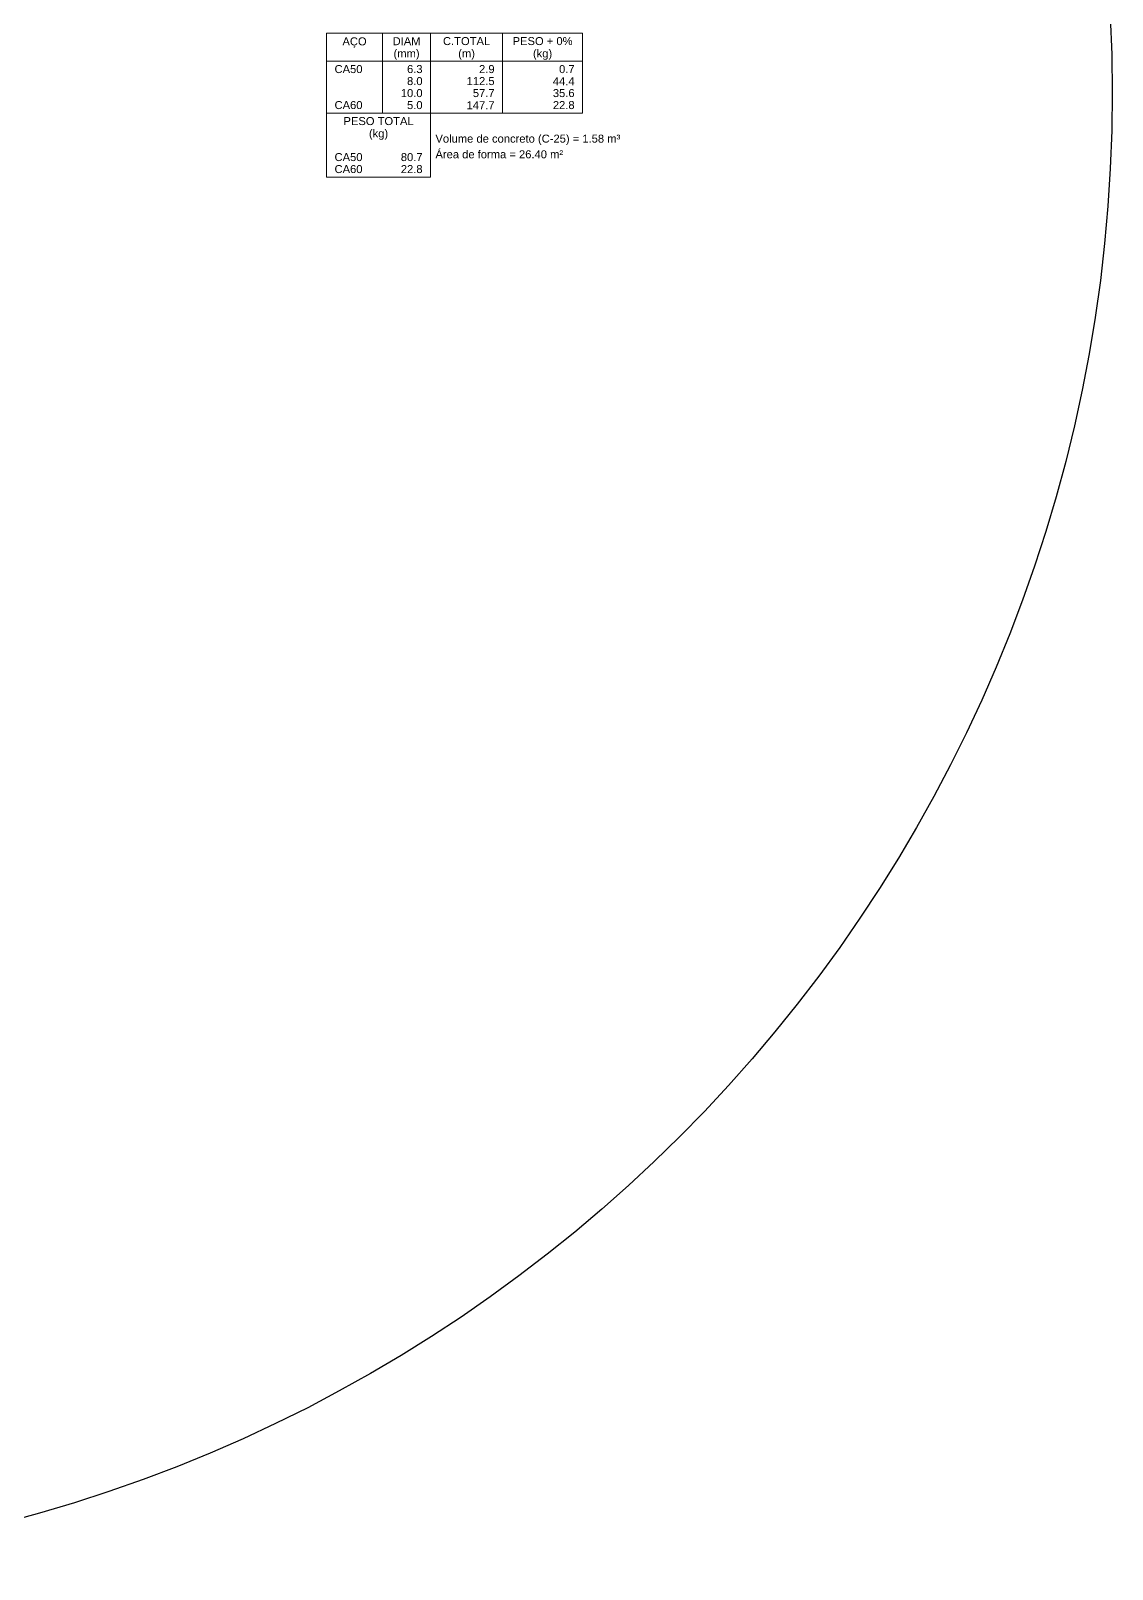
# Model space of a CAD drawing. Extents: x 5006 to 5323, y 875 to 3681.
# Drawn here: x 5265.6 to 5322.9, y 3097.4 to 3178.9 of the extents above; entities that cross this region are included whole.
import ezdxf

# ---------------------------------------------------------------- set-up
doc = ezdxf.new("R2010")
doc.units = 0
doc.header["$LTSCALE"] = 2
doc.layers.add('DT-Relação do aço', color=9, linetype='Continuous', lineweight=5)
doc.styles.add('ARIAL', font='arial.ttf')

msp = doc.modelspace()

# ---------------------------------------------------------------- linework, layer by layer
msp.add_circle((5244.6953, 3175.6256), 78.188)
at = {"layer": 'DT-Relação do aço', "color": 251, "linetype": 'Continuous', "true_color": 0x636466}
for p, q in [((5281.2899, 3178.7658), (5281.2899, 3174.5298)), ((5281.2899, 3178.7658), (5294.8451, 3178.7658)), ((5284.2551, 3178.7658), (5284.2551, 3174.5298)), ((5286.7967, 3178.7658), (5286.7967, 3174.5298)), ((5290.6091, 3178.7658), (5290.6091, 3174.5298)), ((5294.8451, 3178.7658), (5294.8451, 3174.5298)), ((5281.2899, 3177.2832), (5294.8451, 3177.2832)), ((5281.2899, 3174.5298), (5294.8451, 3174.5298)), ((5281.2899, 3174.5298), (5281.2899, 3171.141)), ((5286.7967, 3171.141), (5286.7967, 3174.5298)), ((5281.2899, 3171.141), (5286.7967, 3171.141))]:
    msp.add_line(p, q, dxfattribs=at)

# ---------------------------------------------------------------- texts
at = {"layer": 'DT-Relação do aço', "color": 251, "linetype": 'Continuous', "true_color": 0x636466, "char_height": 0.4236, "line_spacing_factor": 0.798, "style": 'ARIAL'}
for s, insert, width, attachment_point in [('AÇO', (5282.7721, 3177.9904), 2.571255, 8), ('DIAM', (5285.5259, 3178.1304), 2.966387, 8), ('C.TOTAL', (5288.7029, 3178.1304), 5.010412, 8), ('PESO + 0%', (5292.7271, 3178.1304), 6.364406, 8), ('(mm)', (5285.5261, 3177.3554), 2.767082, 8), ('(m)', (5288.7031, 3177.3554), 1.778673, 8), ('(kg)', (5292.7271, 3177.3554), 2.043446, 8), ('CA50', (5281.7135, 3176.6478), 2.968125, 7), ('6.3', (5286.3731, 3176.6478), 1.649473, 9), ('2.9', (5290.1855, 3176.6478), 1.649473, 9), ('0.7', (5294.4215, 3176.6478), 1.649473, 9), ('8.0', (5286.3731, 3176.0124), 1.649473, 9), ('112.5', (5290.1855, 3176.0124), 2.969283, 9), ('44.4', (5294.4215, 3176.0124), 2.309378, 9), ('CA60', (5281.7135, 3174.7416), 2.968125, 7), ('10.0', (5286.3731, 3175.377), 2.309378, 9), ('5.0', (5286.3731, 3174.7416), 1.649473, 9), ('147.7', (5290.1855, 3174.7416), 2.969283, 9), ('57.7', (5290.1855, 3175.377), 2.309378, 9), ('35.6', (5294.4215, 3175.377), 2.309378, 9), ('22.8', (5294.4215, 3174.7416), 2.309378, 9), ('PESO TOTAL', (5284.0433, 3173.8944), 7.450729, 8), ('(kg)', (5284.0431, 3173.1194), 2.043446, 8), ('Volume de concreto (C-25) = 1.58 m³', (5287.0544, 3172.8439), 19.619866, 7), ('CA50', (5281.7135, 3171.9882), 2.968125, 7), ('80.7', (5286.3731, 3171.9882), 2.309378, 9), ('Área de forma = 26.40 m²', (5287.0542, 3172.1363), 13.553258, 7), ('CA60', (5281.7135, 3171.3528), 2.968125, 7), ('22.8', (5286.3731, 3171.3528), 2.309378, 9)]:
    msp.add_mtext(s, dxfattribs=dict(at, insert=insert, width=width, attachment_point=attachment_point))

doc.saveas('drawing.dxf')
